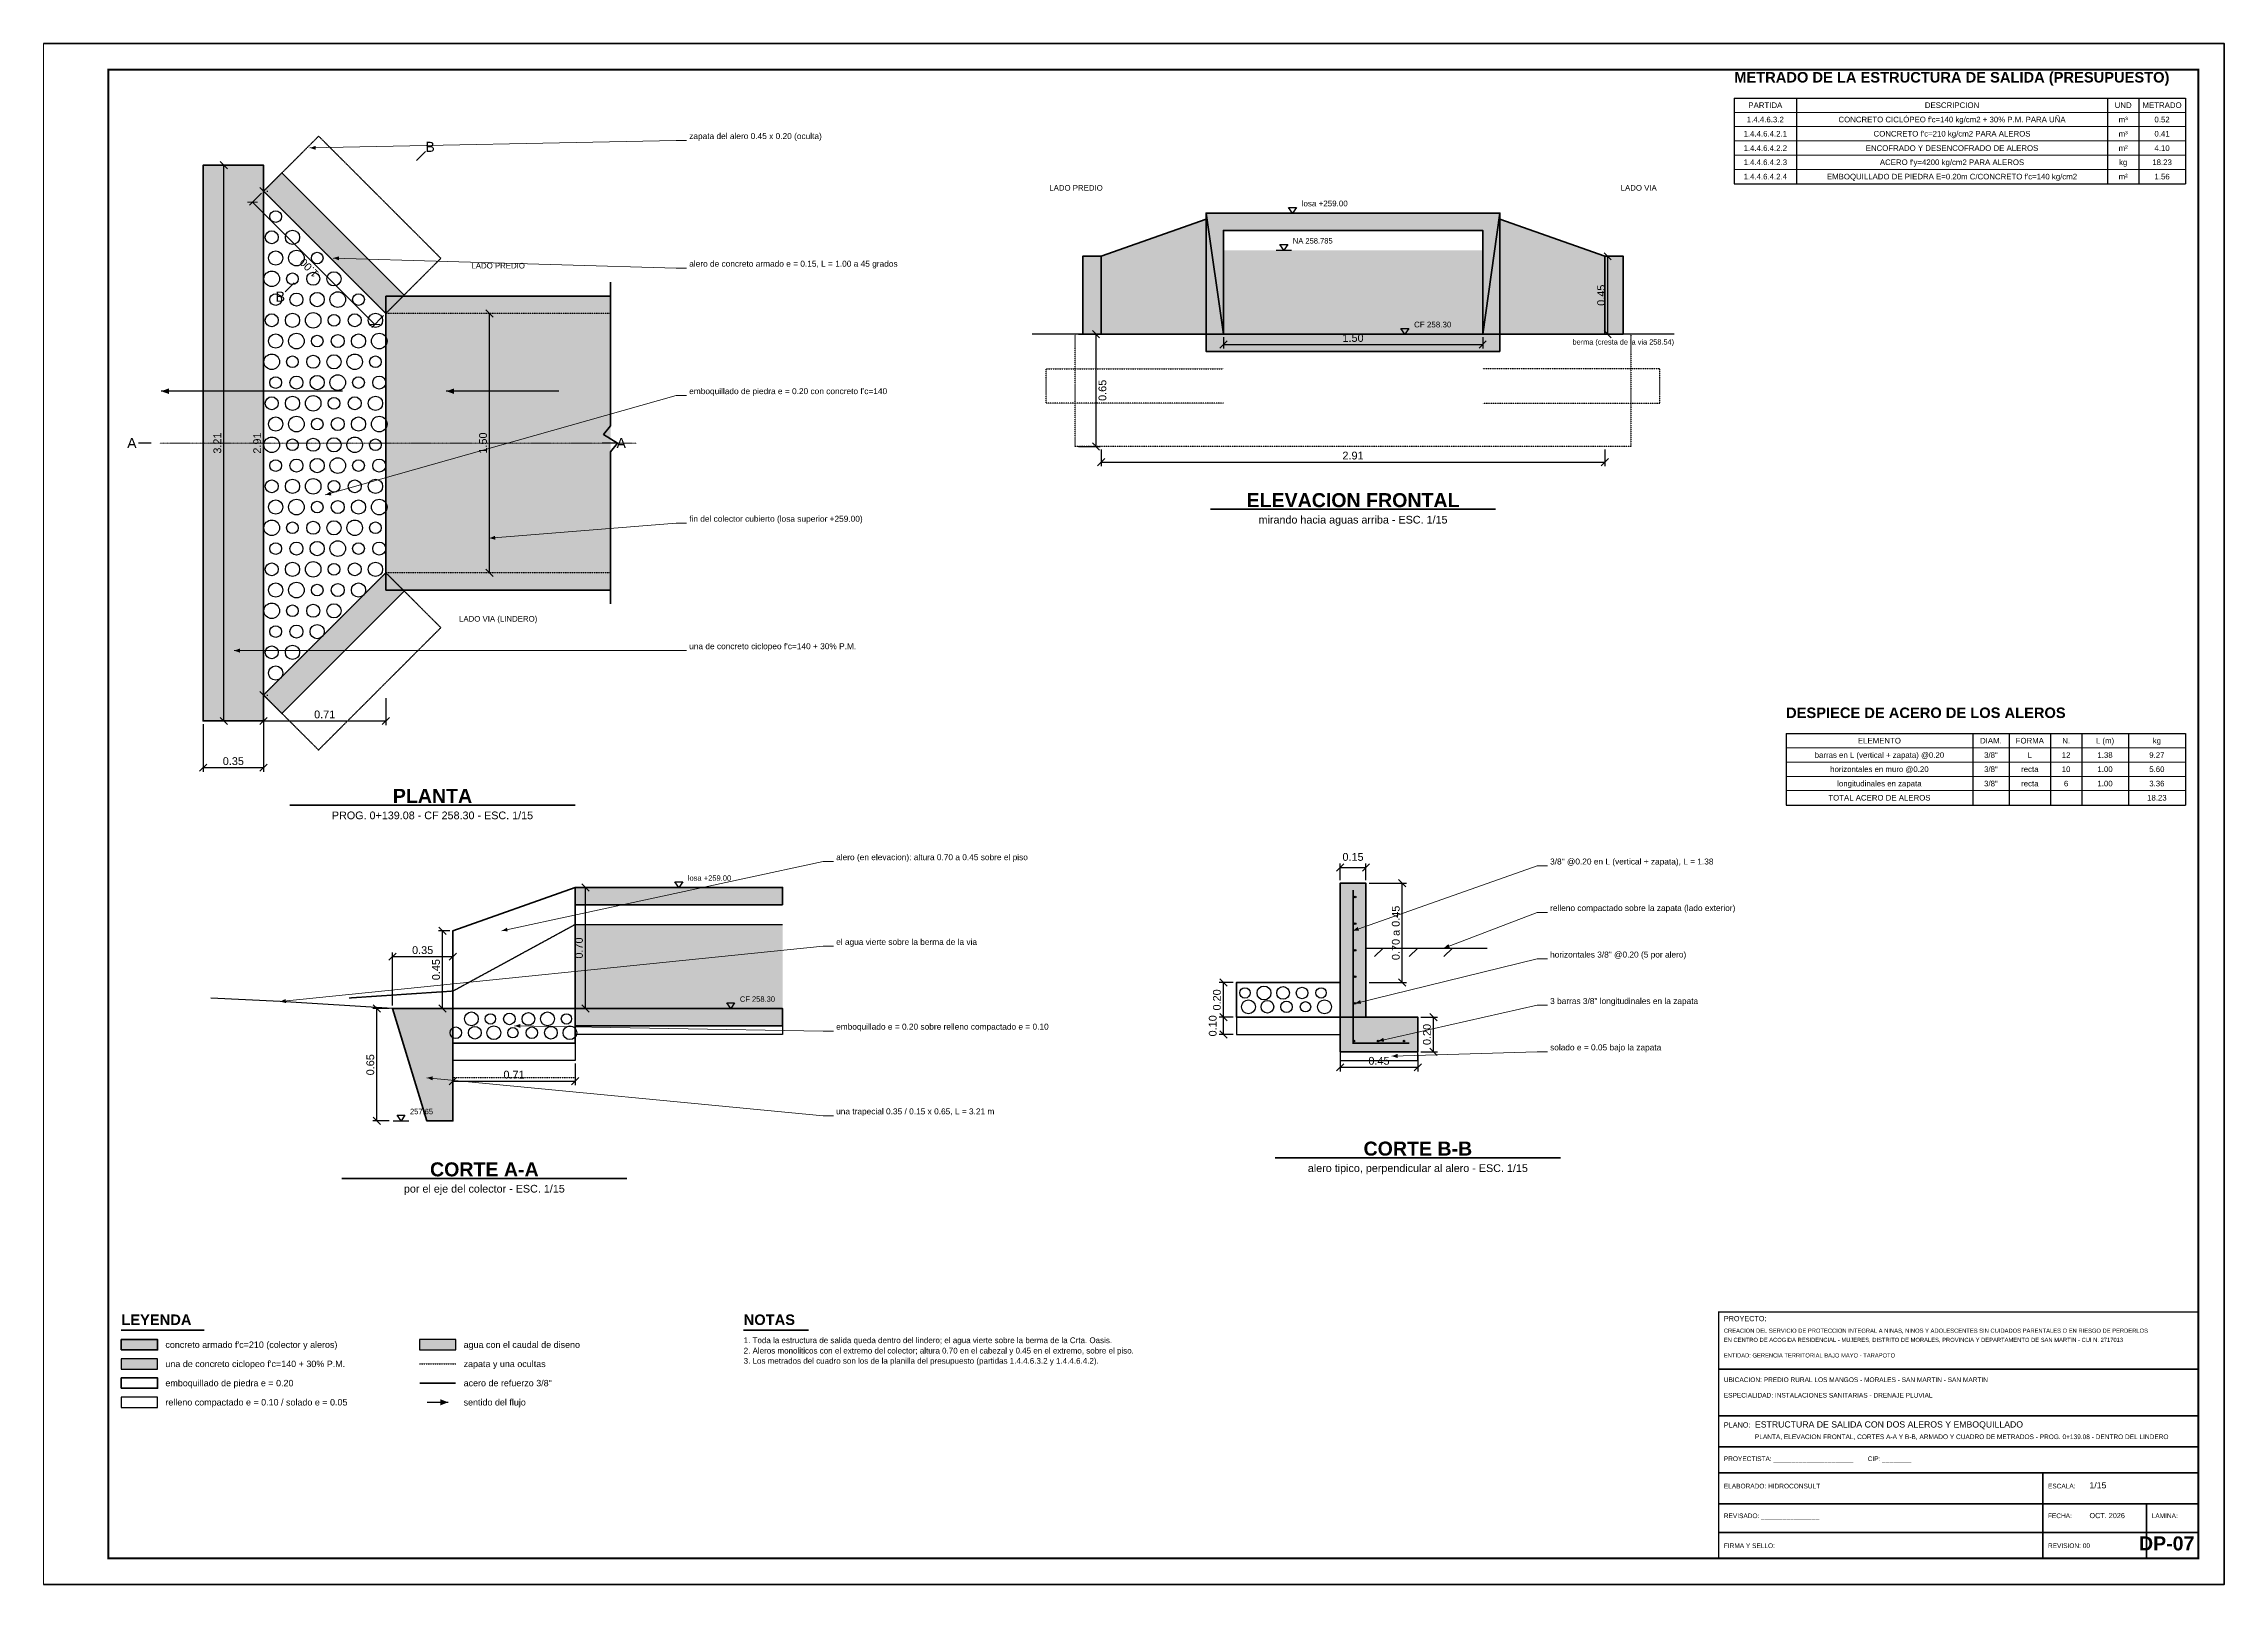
# Paper-space layout 'DP-07' of a CAD drawing. Header units: metres, sheet in millimetres. Extents: x 0 to 841, y 0 to 594.
# The model-space entities are those that its viewports show. They can reach past a viewport. Long polylines and large blocks are cut down to what shows.
import ezdxf
from ezdxf.enums import TextEntityAlignment as Align

# ---------------------------------------------------------------- set-up
doc = ezdxf.new("R2010")
doc.units = ezdxf.units.M
doc.header["$LTSCALE"] = 0.25
for name, pattern in [('CENTER', [5.08, 3.175, -0.635, 0.635, -0.635]), ('DASHED', [1.524, 1.27, -0.254]), ('HIDDEN', [0.375, 0.25, -0.125])]:
    doc.linetypes.add(name, pattern=pattern)
for name, color, linetype, lineweight in [('ACERO', 1, 'CONTINUOUS', 35), ('AGUA', 150, 'DASHED', 25), ('CONCRETO', 250, 'CONTINUOUS', 50), ('CONCRETO-OCULTO', 8, 'HIDDEN', 25), ('CORTES', 6, 'CONTINUOUS', 50), ('COTAS', 94, 'CONTINUOUS', 18), ('EJE-COLECTOR', 1, 'CENTER', 18), ('GRILLA', 9, 'CONTINUOUS', 13), ('LLAMADAS', 30, 'CONTINUOUS', 18), ('MARCO', 7, 'CONTINUOUS', 50), ('POZA', 34, 'CONTINUOUS', 35), ('ROTULO', 7, 'CONTINUOUS', 35), ('TERRENO', 7, 'CONTINUOUS', 30), ('TITULOS', 160, 'CONTINUOUS', 35)]:
    doc.layers.add(name, color=color, linetype=linetype, lineweight=lineweight)
for name, color, linetype in [('ACERO-PUNTOS', 5, 'CONTINUOUS'), ('FLUJO', 150, 'CONTINUOUS'), ('LEYENDA', 7, 'CONTINUOUS'), ('NIVELES', 7, 'CONTINUOUS'), ('ROTULO-TEXTO', 7, 'CONTINUOUS'), ('SOLADO', 8, 'CONTINUOUS'), ('TEXTOS', 7, 'CONTINUOUS'), ('TEXTOS-NOTAS', 7, 'CONTINUOUS')]:
    doc.layers.add(name, color=color, linetype=linetype)
for name, color, linetype, true_color in [('AGUA-RELLENO', 150, 'CONTINUOUS', 0xcde4f6), ('CONCRETO-ACHURADO', 8, 'CONTINUOUS', 0xe2e2e2), ('ISO-CONCRETO-LAT1', 253, 'CONTINUOUS', 0xcecece), ('ISO-PIEDRA', 34, 'CONTINUOUS', 0xc4b092)]:
    doc.layers.add(name, color=color, linetype=linetype, true_color=true_color)
doc.styles.get("Standard").update_dxf_attribs({"font": 'arial.ttf'})
doc.styles.add('TITULOS', font='arialbd.ttf')
doc.dimstyles.new('COT-15', dxfattribs={"dimscale": 0.015, "dimtxt": 3, "dimasz": 2.2, "dimexe": 1.6, "dimexo": 1.2, "dimgap": 1, "dimtad": 1, "dimzin": 0, "dimdsep": 46, "dimtxsty": 'Standard', "dimtsz": 1.4, "dimcen": 2.5, "dimclrd": 256, "dimclre": 256, "dimclrt": 7, "dimazin": 3, "dimtfac": 1, "dimtmove": 0, "dimatfit": 3})

# ---------------------------------------------------------------- blocks, each defined once
blk = doc.blocks.new('_OBLIQUE')
at = {"color": 0, "linetype": 'BYBLOCK'}
blk.add_line((-0.5, -0.5), (0.5, 0.5), dxfattribs=at)
blk = doc.blocks.new('*D140')
for p, q in [((243.893, 5.143), (243.893, 8.057)), ((243.911, 8.057), (243.917, 8.057)), ((243.911, 5.143), (243.917, 5.143))]:
    blk.add_line(p, q)
at = {"layer": 'Defpoints'}
for p in [(243.893, 8.057), (243.893, 5.143), (243.893, 5.143)]:
    blk.add_point(p, dxfattribs=at)
at = {"layer": 'COTAS', "xscale": 0.041999999999999996, "yscale": 0.041999999999999996, "rotation": 90}
for p in [(243.893, 8.057), (243.893, 5.143)]:
    blk.add_blockref('_OBLIQUE', p, dxfattribs=at)
at = {"layer": 'COTAS', "color": 7, "insert": (243.856, 6.6), "char_height": 0.045, "attachment_point": 5, "rotation": 90}
blk.add_mtext('2.91', dxfattribs=at)
blk = doc.blocks.new('SIMB-NIVEL')
at = {"layer": 'NIVELES'}
blk.add_line((-3, 0), (3, 0), dxfattribs=at)
blk.add_lwpolyline([(0, 0), (-1.5, 2.2), (1.5, 2.2)], close=True, dxfattribs=at)
blk = doc.blocks.new('ACERO-38')
at = {"layer": 'ACERO-PUNTOS'}
h = blk.add_hatch(color=5, dxfattribs=at)
h.dxf.hatch_style = 1
h.paths.add_polyline_path([(-0.00475, 0, 1), (0.00475, 0, 1)])
at = {"layer": 'ACERO-PUNTOS', "color": 5}
blk.add_circle((0, 0), 0.00475, dxfattribs=at)
blk = doc.blocks.new('SIMB-FLECHA')
at = {"layer": 'FLUJO'}
blk.add_lwpolyline([(-4, 0), (4, 0)], dxfattribs=at)
blk.add_solid([(4, 0), (1, 1.2), (1, -1.2)], dxfattribs=at)

msp = doc.modelspace()

# ---------------------------------------------------------------- hatches: boundary and pattern name
at = {"layer": 'AGUA-RELLENO', "true_color": 0xcde4f6}
h = msp.add_hatch(color=7, dxfattribs=at)
h.dxf.hatch_style = 1
h.paths.add_polyline_path([(250.945, 7.23), (249.445, 7.23), (249.445, 7.715), (250.945, 7.715)])
h = msp.add_hatch(color=7, dxfattribs=at)
h.dxf.hatch_style = 1
h.paths.add_polyline_path([(246.895, 3.33), (245.695, 3.33), (245.695, 3.815), (246.895, 3.815)])
h = msp.add_hatch(color=7, dxfattribs=at)
h.dxf.hatch_style = 1
h.paths.add_polyline_path([(244.795, 1.356), (245.005, 1.356), (245.005, 1.416), (244.795, 1.416)])
at = {"layer": 'CONCRETO-ACHURADO', "true_color": 0xe2e2e2}
h = msp.add_hatch(color=7, dxfattribs=at)
h.dxf.hatch_style = 1
h.paths.add_polyline_path([(244.6, 7.35), (243.893, 8.057), (243.999, 8.163), (244.706, 7.456)])
h = msp.add_hatch(color=7, dxfattribs=at)
h.dxf.hatch_style = 1
h.paths.add_polyline_path([(251.045, 7.13), (249.345, 7.13), (249.345, 7.93), (251.045, 7.93)])
h.paths.add_polyline_path([(250.945, 7.23), (249.445, 7.23), (249.445, 7.83), (250.945, 7.83)], flags=16)
h = msp.add_hatch(color=7, dxfattribs=at)
h.dxf.hatch_style = 1
h.paths.add_polyline_path([(245.9, 5.75), (244.6, 5.75), (244.6, 7.45), (245.9, 7.45)])
h = msp.add_hatch(color=7, dxfattribs=at)
h.dxf.hatch_style = 1
h.paths.add_polyline_path([(244.6, 5.85), (243.893, 5.143), (243.999, 5.037), (244.706, 5.744)])
h = msp.add_hatch(color=7, dxfattribs=at)
h.dxf.hatch_style = 1
h.paths.add_polyline_path([(250.12, 3.28), (250.27, 3.28), (250.27, 4.055), (250.12, 4.055)])
h = msp.add_hatch(color=7, dxfattribs=at)
h.dxf.hatch_style = 1
h.paths.add_polyline_path([(246.895, 3.93), (245.695, 3.93), (245.695, 4.03), (246.895, 4.03)])
h = msp.add_hatch(color=7, dxfattribs=at)
h.dxf.hatch_style = 1
h.paths.add_polyline_path([(246.895, 3.23), (245.695, 3.23), (245.695, 3.33), (246.895, 3.33)])
h = msp.add_hatch(color=7, dxfattribs=at)
h.dxf.hatch_style = 1
h.paths.add_polyline_path([(250.12, 3.08), (250.57, 3.08), (250.57, 3.28), (250.12, 3.28)])
h = msp.add_hatch(color=7, dxfattribs=at)
h.dxf.hatch_style = 1
h.paths.add_polyline_path([(243.07, 1.356), (243.28, 1.356), (243.28, 1.416), (243.07, 1.416)])
at = {"layer": 'ISO-CONCRETO-LAT1', "true_color": 0xcecece}
h = msp.add_hatch(color=7, dxfattribs=at)
h.dxf.hatch_style = 1
h.paths.add_polyline_path([(249.445, 7.23), (248.738, 7.23), (248.632, 7.23), (248.632, 7.68), (248.738, 7.68), (249.345, 7.895), (249.345, 7.93)])
h = msp.add_hatch(color=7, dxfattribs=at)
h.dxf.hatch_style = 1
h.paths.add_polyline_path([(250.945, 7.23), (251.652, 7.23), (251.758, 7.23), (251.758, 7.68), (251.652, 7.68), (251.045, 7.895), (251.045, 7.93)])
at = {"layer": 'ISO-PIEDRA', "true_color": 0xc4b092}
h = msp.add_hatch(color=7, dxfattribs=at)
h.dxf.hatch_style = 1
h.paths.add_polyline_path([(243.893, 4.993), (243.543, 4.993), (243.543, 8.207), (243.893, 8.207)])
h = msp.add_hatch(color=7, dxfattribs=at)
h.dxf.hatch_style = 1
h.paths.add_polyline_path([(244.988, 3.33), (244.638, 3.33), (244.838, 2.68), (244.988, 2.68)])
h = msp.add_hatch(color=7, dxfattribs=at)
h.dxf.hatch_style = 1
h.paths.add_polyline_path([(243.07, 1.245), (243.28, 1.245), (243.28, 1.305), (243.07, 1.305)])

# ---------------------------------------------------------------- linework, layer by layer
at = {"layer": 'ACERO'}
for points, const_width in [([(250.195, 4.015), (250.195, 3.13), (250.52, 3.13)], 0.0095), ([(244.795, 1.164), (245.005, 1.164)], 0.0105)]:
    msp.add_lwpolyline(points, dxfattribs=dict(at, const_width=const_width))
at = {"layer": 'AGUA'}
msp.add_lwpolyline([(246.895, 3.815), (245.695, 3.815), (244.988, 3.43), (244.388, 3.39)], dxfattribs=at)
at = {"layer": 'AGUA-RELLENO'}
msp.add_lwpolyline([(244.795, 1.356), (245.005, 1.356), (245.005, 1.416), (244.795, 1.416)], close=True, dxfattribs=at)
at = {"layer": 'CONCRETO'}
for points in [[(244.6, 7.35), (243.893, 8.057), (243.999, 8.163), (244.706, 7.456)], [(249.445, 7.23), (248.738, 7.23), (248.632, 7.23), (248.632, 7.68), (248.738, 7.68), (249.345, 7.895), (249.345, 7.93)], [(251.045, 7.13), (249.345, 7.13), (249.345, 7.93), (251.045, 7.93)], [(250.945, 7.23), (249.445, 7.23), (249.445, 7.83), (250.945, 7.83)], [(250.945, 7.23), (251.652, 7.23), (251.758, 7.23), (251.758, 7.68), (251.652, 7.68), (251.045, 7.895), (251.045, 7.93)], [(244.6, 5.85), (243.893, 5.143), (243.999, 5.037), (244.706, 5.744)], [(250.12, 3.28), (250.27, 3.28), (250.27, 4.055), (250.12, 4.055)], [(246.895, 3.93), (245.695, 3.93), (245.695, 4.03), (246.895, 4.03)], [(246.895, 3.23), (245.695, 3.23), (245.695, 3.33), (246.895, 3.33)], [(250.12, 3.08), (250.57, 3.08), (250.57, 3.28), (250.12, 3.28)], [(243.07, 1.356), (243.28, 1.356), (243.28, 1.416), (243.07, 1.416)]]:
    msp.add_lwpolyline(points, close=True, dxfattribs=at)
for points in [[(248.738, 7.23), (248.738, 7.68)], [(251.652, 7.23), (251.652, 7.68)], [(245.9, 7.45), (244.6, 7.45)], [(244.6, 5.75), (244.6, 7.45)], [(245.9, 5.67), (245.9, 6.55), (245.94, 6.6), (245.86, 6.65), (245.9, 6.7), (245.9, 7.53)], [(245.9, 5.75), (244.6, 5.75)], [(245.695, 3.33), (245.695, 4.03), (244.988, 3.78), (244.988, 3.33)]]:
    msp.add_lwpolyline(points, dxfattribs=at)
at = {"layer": 'CONCRETO-OCULTO'}
msp.add_line((244.795, 1.275), (245.005, 1.275), dxfattribs=at)
for points in [[(244.6, 7.35), (243.893, 8.057), (244.211, 8.375), (244.918, 7.668), (244.6, 7.35)], [(245.9, 7.35), (244.6, 7.35)], [(251.802, 7.23), (251.802, 6.58), (248.588, 6.58), (248.588, 7.23)], [(249.445, 6.83), (248.42, 6.83), (248.42, 7.03), (249.445, 7.03)], [(250.945, 6.83), (251.97, 6.83), (251.97, 7.03), (250.945, 7.03)], [(244.6, 5.85), (243.893, 5.143), (244.211, 4.825), (244.918, 5.532), (244.6, 5.85)], [(245.9, 5.85), (244.6, 5.85)], [(245.695, 2.93), (244.988, 2.93), (244.988, 3.03)]]:
    msp.add_lwpolyline(points, dxfattribs=at)
at = {"layer": 'CORTES', "const_width": 0.0075}
for points in [[(244.777, 8.234), (244.83, 8.287)], [(244.07, 7.527), (244.017, 7.474)], [(243.243, 6.6), (243.168, 6.6)], [(245.85, 6.6), (245.925, 6.6)]]:
    msp.add_lwpolyline(points, dxfattribs=at)
at = {"layer": 'EJE-COLECTOR'}
msp.add_lwpolyline([(246.05, 6.6), (243.293, 6.6)], dxfattribs=at)
at = {"layer": 'FLUJO'}
for p, q in [((244.35, 6.9), (243.3, 6.9)), ((245.6, 6.9), (244.95, 6.9))]:
    msp.add_line(p, q, dxfattribs=at)
for points in [[(243.3, 6.9), (243.345, 6.884), (243.345, 6.916)], [(244.95, 6.9), (244.995, 6.884), (244.995, 6.916)]]:
    msp.add_solid(points, dxfattribs=at)
at = {"layer": 'GRILLA'}
for p, q in [((252.4, 8.512), (255.01, 8.512)), ((252.4, 8.43), (255.01, 8.43)), ((252.4, 8.348), (255.01, 8.348)), ((252.4, 8.265), (255.01, 8.265)), ((252.4, 8.182), (255.01, 8.182)), ((252.7, 4.837), (255.01, 4.837)), ((252.7, 4.755), (255.01, 4.755)), ((252.7, 4.672), (255.01, 4.672)), ((252.7, 4.59), (255.01, 4.59))]:
    msp.add_line(p, q, dxfattribs=at)
at = {"layer": 'ISO-PIEDRA'}
msp.add_lwpolyline([(243.07, 1.245), (243.28, 1.245), (243.28, 1.305), (243.07, 1.305)], close=True, dxfattribs=at)
for centre, radius in [((243.94, 7.79), 0.0375), ((243.963, 7.91), 0.0338), ((244.06, 7.79), 0.0412), ((243.963, 7.67), 0.0412), ((244.083, 7.67), 0.045), ((244.203, 7.67), 0.0338), ((243.94, 7.55), 0.045), ((244.06, 7.55), 0.0338), ((244.18, 7.55), 0.0375), ((244.3, 7.55), 0.0412), ((243.963, 7.43), 0.0338), ((244.083, 7.43), 0.0375), ((244.203, 7.43), 0.0412), ((244.322, 7.43), 0.045), ((244.442, 7.43), 0.0338), ((243.94, 7.31), 0.0375), ((244.06, 7.31), 0.0412), ((244.18, 7.31), 0.045), ((244.3, 7.31), 0.0338), ((244.42, 7.31), 0.0375), ((244.54, 7.31), 0.0412), ((243.963, 7.19), 0.0412), ((244.083, 7.19), 0.045), ((244.203, 7.19), 0.0338), ((244.322, 7.19), 0.0375), ((244.442, 7.19), 0.0412), ((244.562, 7.19), 0.045), ((243.94, 7.07), 0.045), ((244.06, 7.07), 0.0338), ((244.18, 7.07), 0.0375), ((244.3, 7.07), 0.0412), ((244.42, 7.07), 0.045), ((244.54, 7.07), 0.0338), ((243.963, 6.95), 0.0338), ((244.083, 6.95), 0.0375), ((244.203, 6.95), 0.0412), ((244.322, 6.95), 0.045), ((244.442, 6.95), 0.0338), ((244.562, 6.95), 0.0375), ((243.94, 6.83), 0.0375), ((244.06, 6.83), 0.0412), ((244.18, 6.83), 0.045), ((244.3, 6.83), 0.0338), ((244.42, 6.83), 0.0375), ((244.54, 6.83), 0.0412), ((243.963, 6.71), 0.0412), ((244.083, 6.71), 0.045), ((244.203, 6.71), 0.0338), ((244.322, 6.71), 0.0375), ((244.442, 6.71), 0.0412), ((244.562, 6.71), 0.045), ((243.94, 6.59), 0.045), ((244.06, 6.59), 0.0338), ((244.18, 6.59), 0.0375), ((244.3, 6.59), 0.0412), ((244.42, 6.59), 0.045), ((244.54, 6.59), 0.0338), ((243.963, 6.47), 0.0338), ((244.083, 6.47), 0.0375), ((244.203, 6.47), 0.0412), ((244.322, 6.47), 0.045), ((244.442, 6.47), 0.0338), ((244.562, 6.47), 0.0375), ((243.94, 6.35), 0.0375), ((244.06, 6.35), 0.0412), ((244.18, 6.35), 0.045), ((244.3, 6.35), 0.0338), ((244.42, 6.35), 0.0375), ((244.54, 6.35), 0.0412), ((243.963, 6.23), 0.0412), ((244.083, 6.23), 0.045), ((244.203, 6.23), 0.0338), ((244.322, 6.23), 0.0375), ((244.442, 6.23), 0.0412), ((244.562, 6.23), 0.045), ((243.94, 6.11), 0.045), ((244.06, 6.11), 0.0338), ((244.18, 6.11), 0.0375), ((244.3, 6.11), 0.0412), ((244.42, 6.11), 0.045), ((244.54, 6.11), 0.0338), ((243.963, 5.99), 0.0338), ((244.083, 5.99), 0.0375), ((244.203, 5.99), 0.0412), ((244.322, 5.99), 0.045), ((244.442, 5.99), 0.0338), ((244.562, 5.99), 0.0375), ((243.94, 5.87), 0.0375), ((244.06, 5.87), 0.0412), ((244.18, 5.87), 0.045), ((244.3, 5.87), 0.0338), ((244.42, 5.87), 0.0375), ((244.54, 5.87), 0.0412), ((243.963, 5.75), 0.0412), ((244.083, 5.75), 0.045), ((244.203, 5.75), 0.0338), ((244.322, 5.75), 0.0375), ((244.442, 5.75), 0.0412), ((243.94, 5.63), 0.045), ((244.06, 5.63), 0.0338), ((244.18, 5.63), 0.0375), ((244.203, 5.51), 0.0412), ((244.3, 5.63), 0.0412), ((243.94, 5.39), 0.0375), ((243.963, 5.51), 0.0338), ((244.06, 5.39), 0.0412), ((244.083, 5.51), 0.0375), ((243.963, 5.27), 0.0412), ((249.57, 3.42), 0.03), ((249.68, 3.42), 0.04), ((249.79, 3.42), 0.0367), ((249.9, 3.42), 0.0333), ((250.01, 3.42), 0.03), ((245.095, 3.27), 0.04), ((245.205, 3.27), 0.03), ((245.315, 3.27), 0.0333), ((245.425, 3.27), 0.0367), ((245.535, 3.27), 0.04), ((245.645, 3.27), 0.03), ((249.59, 3.34), 0.04), ((249.7, 3.34), 0.0367), ((249.81, 3.34), 0.0333), ((249.92, 3.34), 0.03), ((250.03, 3.34), 0.04), ((245.005, 3.19), 0.0333), ((245.115, 3.19), 0.0367), ((245.225, 3.19), 0.04), ((245.335, 3.19), 0.03), ((245.445, 3.19), 0.0333), ((245.555, 3.19), 0.0367), ((245.665, 3.19), 0.04)]:
    msp.add_circle(centre, radius, dxfattribs=at)
at = {"layer": 'LLAMADAS'}
for p, q in [((246.28, 8.35), (244.161, 8.307)), ((246.34, 8.35), (246.28, 8.35)), ((246.28, 7.612), (244.296, 7.67)), ((246.34, 7.612), (246.28, 7.612)), ((246.28, 6.875), (244.25, 6.3)), ((246.34, 6.875), (246.28, 6.875)), ((246.28, 6.137), (245.2, 6.05)), ((246.34, 6.137), (246.28, 6.137)), ((246.28, 5.4), (243.723, 5.4)), ((246.34, 5.4), (246.28, 5.4)), ((247.13, 4.18), (245.271, 3.78)), ((247.19, 4.18), (247.13, 4.18)), ((251.26, 4.155), (250.195, 3.78)), ((251.32, 4.155), (251.26, 4.155)), ((251.26, 3.886), (250.72, 3.68)), ((251.32, 3.886), (251.26, 3.886)), ((247.13, 3.69), (243.988, 3.37)), ((247.19, 3.69), (247.13, 3.69)), ((251.26, 3.618), (250.207, 3.36)), ((251.32, 3.618), (251.26, 3.618)), ((251.26, 3.349), (250.34, 3.142)), ((251.32, 3.349), (251.26, 3.349)), ((247.13, 3.2), (245.345, 3.23)), ((247.19, 3.2), (247.13, 3.2)), ((251.26, 3.08), (250.42, 3.055)), ((251.32, 3.08), (251.26, 3.08)), ((247.13, 2.71), (244.838, 2.93)), ((247.19, 2.71), (247.13, 2.71))]:
    msp.add_line(p, q, dxfattribs=at)
for points in [[(244.161, 8.307), (244.194, 8.296), (244.194, 8.319)], [(244.296, 7.67), (244.329, 7.657), (244.33, 7.68)], [(244.25, 6.3), (244.285, 6.298), (244.279, 6.32)], [(245.2, 6.05), (245.234, 6.041), (245.232, 6.064)], [(243.723, 5.4), (243.756, 5.388), (243.756, 5.412)], [(245.271, 3.78), (245.305, 3.776), (245.301, 3.798)], [(250.195, 3.78), (250.23, 3.78), (250.222, 3.802)], [(250.72, 3.68), (250.755, 3.681), (250.747, 3.703)], [(243.988, 3.37), (244.022, 3.362), (244.02, 3.385)], [(250.207, 3.36), (250.242, 3.357), (250.236, 3.379)], [(245.345, 3.23), (245.378, 3.218), (245.378, 3.241)], [(250.34, 3.142), (250.375, 3.138), (250.37, 3.161)], [(250.42, 3.055), (250.453, 3.044), (250.453, 3.068)], [(244.838, 2.93), (244.87, 2.915), (244.872, 2.938)]]:
    msp.add_solid(points, dxfattribs=at)
at = {"layer": 'MARCO'}
msp.add_lwpolyline([(242.62, 0), (255.235, 0), (255.235, 8.91), (242.62, 8.91)], close=True, dxfattribs=at)
at = {"layer": 'MARCO', "const_width": 0.012}
msp.add_lwpolyline([(242.995, 0.15), (255.085, 0.15), (255.085, 8.76), (242.995, 8.76)], close=True, dxfattribs=at)
at = {"layer": 'POZA'}
for points in [[(243.893, 4.993), (243.543, 4.993), (243.543, 8.207), (243.893, 8.207)], [(244.6, 5.85), (243.893, 5.143), (243.893, 8.057), (244.6, 7.35)], [(249.52, 3.28), (250.12, 3.28), (250.12, 3.48), (249.52, 3.48)], [(244.988, 3.33), (244.638, 3.33), (244.838, 2.68), (244.988, 2.68)], [(245.695, 3.13), (244.988, 3.13), (244.988, 3.33), (245.695, 3.33)], [(243.07, 1.134), (243.28, 1.134), (243.28, 1.194), (243.07, 1.194)]]:
    msp.add_lwpolyline(points, close=True, dxfattribs=at)
at = {"layer": 'ROTULO'}
for p, q in [((252.31, 1.245), (255.085, 1.245)), ((252.31, 0.975), (255.085, 0.975)), ((252.31, 0.795), (255.085, 0.795)), ((252.31, 0.645), (255.085, 0.645)), ((254.185, 0.645), (254.185, 0.15)), ((252.31, 0.465), (255.085, 0.465)), ((254.785, 0.465), (254.785, 0.15)), ((252.31, 0.3), (255.085, 0.3))]:
    msp.add_line(p, q, dxfattribs=at)
at = {"layer": 'ROTULO', "const_width": 0.0075}
msp.add_lwpolyline([(252.31, 0.15), (255.085, 0.15), (255.085, 1.575), (252.31, 1.575)], close=True, dxfattribs=at)
at = {"layer": 'SOLADO'}
for points in [[(249.52, 3.18), (250.12, 3.18), (250.12, 3.28), (249.52, 3.28)], [(246.895, 3.18), (245.695, 3.18), (245.695, 3.23), (246.895, 3.23)], [(245.695, 3.03), (244.988, 3.03), (244.988, 3.13), (245.695, 3.13)], [(250.12, 3.03), (250.57, 3.03), (250.57, 3.08), (250.12, 3.08)], [(243.07, 1.023), (243.28, 1.023), (243.28, 1.083), (243.07, 1.083)]]:
    msp.add_lwpolyline(points, close=True, dxfattribs=at)
at = {"layer": 'TERRENO'}
for p, q in [((250.37, 3.68), (250.32, 3.63)), ((250.57, 3.68), (250.52, 3.63)), ((250.77, 3.68), (250.72, 3.63))]:
    msp.add_line(p, q, dxfattribs=at)
for points in [[(252.052, 7.23), (248.338, 7.23)], [(250.27, 3.68), (250.97, 3.68)], [(244.638, 3.33), (243.988, 3.37), (243.588, 3.39)]]:
    msp.add_lwpolyline(points, dxfattribs=at)
at = {"layer": 'TEXTOS'}
for p, q in [((252.4, 8.595), (255.01, 8.595)), ((252.4, 8.595), (252.4, 8.1)), ((252.76, 8.595), (252.76, 8.1)), ((254.56, 8.595), (254.56, 8.1)), ((254.74, 8.595), (254.74, 8.1)), ((255.01, 8.595), (255.01, 8.1)), ((252.4, 8.1), (255.01, 8.1)), ((252.7, 4.92), (255.01, 4.92)), ((252.7, 4.92), (252.7, 4.507)), ((253.78, 4.92), (253.78, 4.507)), ((253.99, 4.92), (253.99, 4.507)), ((254.23, 4.92), (254.23, 4.507)), ((254.41, 4.92), (254.41, 4.507)), ((254.68, 4.92), (254.68, 4.507)), ((255.01, 4.92), (255.01, 4.507)), ((252.7, 4.507), (255.01, 4.507))]:
    msp.add_line(p, q, dxfattribs=at)
at = {"layer": 'TITULOS'}
for p, q in [((249.37, 6.217), (251.02, 6.217)), ((244.045, 4.507), (245.695, 4.507)), ((249.745, 2.467), (251.395, 2.467)), ((244.345, 2.347), (245.995, 2.347)), ((243.07, 1.47), (243.55, 1.47)), ((246.67, 1.47), (247.045, 1.47))]:
    msp.add_line(p, q, dxfattribs=at)

# ---------------------------------------------------------------- block references
for p in [(250.207, 3.975), (250.207, 3.821), (250.207, 3.667), (250.207, 3.514), (250.207, 3.36), (250.2, 3.142), (250.34, 3.142), (250.49, 3.142)]:
    msp.add_blockref('ACERO-38', p)
at = {"xscale": 0.015, "yscale": 0.015}
msp.add_blockref('SIMB-FLECHA', (244.9, 1.053), dxfattribs=at)
at = {"layer": 'NIVELES', "xscale": 0.015, "yscale": 0.015}
for p in [(249.845, 7.93), (249.795, 7.715), (250.495, 7.23), (246.295, 4.03), (246.595, 3.33), (244.688, 2.68)]:
    msp.add_blockref('SIMB-NIVEL', p, dxfattribs=at)

# ---------------------------------------------------------------- texts
at = {"layer": 'CORTES'}
for s, p in [('B', (244.856, 8.313)), ('B', (243.99, 7.447)), ('A', (243.131, 6.6)), ('A', (245.962, 6.6))]:
    msp.add_text(s, height=0.0585, dxfattribs=at).set_placement(p, align=Align.MIDDLE_CENTER)
at = {"layer": 'LEYENDA'}
for s, p in [("concreto armado f'c=210 (colector y aleros)", (243.325, 1.386)), ('agua con el caudal de diseno', (245.05, 1.386)), ("una de concreto ciclopeo f'c=140 + 30% P.M.", (243.325, 1.275)), ('zapata y una ocultas', (245.05, 1.275)), ('emboquillado de piedra e = 0.20', (243.325, 1.164)), ('acero de refuerzo 3/8"', (245.05, 1.164)), ('relleno compactado e = 0.10 / solado e = 0.05', (243.325, 1.053)), ('sentido del flujo', (245.05, 1.053))]:
    msp.add_text(s, height=0.03705, dxfattribs=at).set_placement(p, align=Align.MIDDLE_LEFT)
at = {"layer": 'NIVELES'}
for s, height, p in [('losa +259.00', 0.03315, (249.898, 7.969)), ('NA 258.785', 0.0312, (249.847, 7.754)), ('CF 258.30', 0.0331, (250.548, 7.269)), ('losa +259.00', 0.0312, (246.347, 4.069)), ('CF 258.30', 0.0312, (246.648, 3.369)), ('257.65', 0.0312, (244.74, 2.719))]:
    msp.add_text(s, height=height, dxfattribs=at).set_placement(p)
at = {"layer": 'ROTULO-TEXTO'}
for s, height, p in [('PROYECTO:', 0.03, (252.34, 1.522)), ('CREACION DEL SERVICIO DE PROTECCION INTEGRAL A NINAS, NINOS Y ADOLESCENTES SIN CUIDADOS PARENTALES O EN RIESGO DE PERDERLOS', 0.024, (252.34, 1.455)), ('EN CENTRO DE ACOGIDA RESIDENCIAL - MUJERES, DISTRITO DE MORALES, PROVINCIA Y DEPARTAMENTO DE SAN MARTIN - CUI N. 2717013', 0.024, (252.34, 1.402)), ('ENTIDAD: GERENCIA TERRITORIAL BAJO MAYO - TARAPOTO', 0.024, (252.34, 1.312)), ('UBICACION: PREDIO RURAL LOS MANGOS - MORALES - SAN MARTIN - SAN MARTIN', 0.027, (252.34, 1.17)), ('ESPECIALIDAD: INSTALACIONES SANITARIAS - DRENAJE PLUVIAL', 0.027, (252.34, 1.08)), ('PLANO:', 0.03, (252.34, 0.907)), ('ESTRUCTURA DE SALIDA CON DOS ALEROS Y EMBOQUILLADO', 0.036, (252.52, 0.907)), ('PLANTA, ELEVACION FRONTAL, CORTES A-A Y B-B, ARMADO Y CUADRO DE METRADOS - PROG. 0+139.08 - DENTRO DEL LINDERO', 0.027, (252.52, 0.84)), ('PROYECTISTA: ______________________        CIP: ________', 0.027, (252.34, 0.713)), ('ELABORADO: HIDROCONSULT', 0.027, (252.34, 0.555)), ('ESCALA:', 0.027, (254.215, 0.555)), ('1/15', 0.036, (254.455, 0.555)), ('REVISADO: ________________', 0.027, (252.34, 0.383)), ('FECHA:', 0.027, (254.215, 0.383)), ('OCT. 2026', 0.03, (254.455, 0.383)), ('LAMINA:', 0.027, (254.815, 0.383)), ('FIRMA Y SELLO:', 0.027, (252.34, 0.21)), ('REVISION: 00', 0.027, (254.215, 0.21))]:
    msp.add_text(s, height=height, dxfattribs=at).set_placement(p)
at = {"layer": 'TEXTOS'}
for s, height, p in [('1.4.4.6.3.2', 0.0324, (252.58, 8.471)), ('PARTIDA', 0.0324, (252.58, 8.554)), ("CONCRETO CICLÓPEO f'c=140 kg/cm2 + 30% P.M. PARA UÑA", 0.0324, (253.66, 8.471)), ('DESCRIPCION', 0.0324, (253.66, 8.554)), ('UND', 0.0324, (254.65, 8.554)), ('m³', 0.0324, (254.65, 8.471)), ('METRADO', 0.0324, (254.875, 8.554)), ('0.52', 0.0324, (254.875, 8.471)), ('1.4.4.6.4.2.1', 0.0324, (252.58, 8.389)), ("CONCRETO f'c=210 kg/cm2 PARA ALEROS", 0.0324, (253.66, 8.389)), ('m³', 0.0324, (254.65, 8.389)), ('0.41', 0.0324, (254.875, 8.389)), ('1.4.4.6.4.2.2', 0.0324, (252.58, 8.306)), ('1.4.4.6.4.2.3', 0.0324, (252.58, 8.224)), ('ENCOFRADO Y DESENCOFRADO DE ALEROS', 0.0324, (253.66, 8.306)), ("ACERO f'y=4200 kg/cm2 PARA ALEROS", 0.0324, (253.66, 8.224)), ('m²', 0.0324, (254.65, 8.306)), ('kg', 0.0324, (254.65, 8.224)), ('18.23', 0.0324, (254.875, 8.224)), ('4.10', 0.0324, (254.875, 8.306)), ('1.4.4.6.4.2.4', 0.0324, (252.58, 8.141)), ("EMBOQUILLADO DE PIEDRA E=0.20m C/CONCRETO f'c=140 kg/cm2", 0.0324, (253.66, 8.141)), ('m²', 0.0324, (254.65, 8.141)), ('1.56', 0.0324, (254.875, 8.141)), ('mirando hacia aguas arriba - ESC. 1/15', 0.04455, (250.195, 6.157)), ('barras en L (vertical + zapata) @0.20', 0.0324, (253.24, 4.796)), ('ELEMENTO', 0.0324, (253.24, 4.879)), ('DIAM.', 0.0324, (253.885, 4.879)), ('3/8"', 0.0324, (253.885, 4.796)), ('FORMA', 0.0324, (254.11, 4.879)), ('L', 0.0324, (254.11, 4.796)), ('12', 0.0324, (254.32, 4.796)), ('N.', 0.0324, (254.32, 4.879)), ('L (m)', 0.0324, (254.545, 4.879)), ('1.38', 0.0324, (254.545, 4.796)), ('9.27', 0.0324, (254.845, 4.796)), ('kg', 0.0324, (254.845, 4.879)), ('horizontales en muro @0.20', 0.0324, (253.24, 4.714)), ('3/8"', 0.0324, (253.885, 4.714)), ('recta', 0.0324, (254.11, 4.714)), ('10', 0.0324, (254.32, 4.714)), ('1.00', 0.0324, (254.545, 4.714)), ('5.60', 0.0324, (254.845, 4.714)), ('TOTAL ACERO DE ALEROS', 0.0324, (253.24, 4.549)), ('longitudinales en zapata', 0.0324, (253.24, 4.631)), ('3/8"', 0.0324, (253.885, 4.631)), ('recta', 0.0324, (254.11, 4.631)), ('6', 0.0324, (254.32, 4.631)), ('1.00', 0.0324, (254.545, 4.631)), ('18.23', 0.0324, (254.845, 4.549)), ('3.36', 0.0324, (254.845, 4.631)), ('PROG. 0+139.08 - CF 258.30 - ESC. 1/15', 0.04455, (244.87, 4.447)), ('alero tipico, perpendicular al alero - ESC. 1/15', 0.04455, (250.57, 2.407)), ('por el eje del colector - ESC. 1/15', 0.04455, (245.17, 2.288))]:
    msp.add_text(s, height=height, dxfattribs=at).set_placement(p, align=Align.MIDDLE_CENTER)
for s, p in [('zapata del alero 0.45 x 0.20 (oculta)', (246.355, 8.358)), ('alero de concreto armado e = 0.15, L = 1.00 a 45 grados', (246.355, 7.62)), ("emboquillado de piedra e = 0.20 con concreto f'c=140", (246.355, 6.883)), ('fin del colector cubierto (losa superior +259.00)', (246.355, 6.145)), ("una de concreto ciclopeo f'c=140 + 30% P.M.", (246.355, 5.408)), ('alero (en elevacion): altura 0.70 a 0.45 sobre el piso', (247.205, 4.188)), ('3/8" @0.20 en L (vertical + zapata), L = 1.38', (251.335, 4.163)), ('relleno compactado sobre la zapata (lado exterior)', (251.335, 3.894)), ('el agua vierte sobre la berma de la via', (247.205, 3.698)), ('horizontales 3/8" @0.20 (5 por alero)', (251.335, 3.625)), ('3 barras 3/8" longitudinales en la zapata', (251.335, 3.356)), ('emboquillado e = 0.20 sobre relleno compactado e = 0.10', (247.205, 3.208)), ('solado e = 0.05 bajo la zapata', (251.335, 3.088)), ('una trapecial 0.35 / 0.15 x 0.65, L = 3.21 m', (247.205, 2.718))]:
    msp.add_text(s, height=0.03442, dxfattribs=at).set_placement(p)
msp.add_text('LADO PREDIO', height=0.0324, dxfattribs=at).set_placement((248.438, 8.05), align=Align.BOTTOM_LEFT)
msp.add_text('LADO VIA', height=0.0324, dxfattribs=at).set_placement((251.952, 8.05), align=Align.BOTTOM_RIGHT)
msp.add_text('LADO PREDIO', height=0.0324, dxfattribs=at).set_placement((245.25, 7.6), align=Align.BOTTOM_CENTER)
msp.add_text('berma (cresta de la via 258.54)', height=0.03038, dxfattribs=at).set_placement((252.052, 7.2), align=Align.TOP_RIGHT)
msp.add_text('LADO VIA (LINDERO)', height=0.0324, dxfattribs=at).set_placement((245.25, 5.6), align=Align.TOP_CENTER)
at = {"layer": 'TEXTOS-NOTAS'}
for s, p in [('1. Toda la estructura de salida queda dentro del lindero; el agua vierte sobre la berma de la Crta. Oasis.', (246.67, 1.395)), ('2. Aleros monoliticos con el extremo del colector; altura 0.70 en el cabezal y 0.45 en el extremo, sobre el piso.', (246.67, 1.335)), ('3. Los metrados del cuadro son los de la planilla del presupuesto (partidas 1.4.4.6.3.2 y 1.4.4.6.4.2).', (246.67, 1.276))]:
    msp.add_text(s, height=0.03315, dxfattribs=at).set_placement(p)
at = {"layer": 'TITULOS', "style": 'TITULOS'}
for s, height, p in [('METRADO DE LA ESTRUCTURA DE SALIDA (PRESUPUESTO)', 0.06075, (252.4, 8.685)), ('DESPIECE DE ACERO DE LOS ALEROS', 0.06075, (252.7, 5.01)), ('LEYENDA', 0.0608, (243.07, 1.5)), ('NOTAS', 0.0608, (246.67, 1.5))]:
    msp.add_text(s, height=height, dxfattribs=at).set_placement(p)
for s, p in [('ELEVACION FRONTAL', (250.195, 6.27)), ('PLANTA', (244.87, 4.56)), ('CORTE B-B', (250.57, 2.52)), ('CORTE A-A', (245.17, 2.4))]:
    msp.add_text(s, height=0.081, dxfattribs=at).set_placement(p, align=Align.MIDDLE_CENTER)
msp.add_text('DP-07', height=0.081, dxfattribs=at).set_placement((255.062, 0.172), align=Align.BOTTOM_RIGHT)

# ---------------------------------------------------------------- dimensions: what is measured, and where the dimension line sits
at = {"layer": 'COTAS'}
for base, p1, p2, angle in [((243.663, 4.993), (243.543, 4.993), (243.543, 8.207), 90), ((244.536, 7.286), (244.6, 7.35), (243.893, 8.057), 135), ((251.668, 7.23), (251.758, 7.23), (251.758, 7.68), 90), ((245.2, 5.85), (245.2, 5.85), (245.2, 7.35), 90), ((248.708, 7.23), (248.588, 7.23), (248.588, 6.58), 90), ((245.755, 3.33), (245.695, 3.33), (245.695, 4.03), 90), ((244.928, 3.33), (244.988, 3.33), (244.988, 3.78), 90), ((249.445, 3.28), (249.52, 3.28), (249.52, 3.48), 90), ((244.548, 2.68), (244.638, 2.68), (244.638, 3.33), 90), ((249.445, 3.18), (249.52, 3.18), (249.52, 3.28), 90), ((250.66, 3.08), (250.57, 3.08), (250.57, 3.28), 90)]:
    msp.add_linear_dim(base=base, p1=p1, p2=p2, angle=angle, dimstyle='COT-15', dxfattribs=at).render()
dim = msp.add_linear_dim(base=(243.893, 5.143), p1=(243.893, 5.143), p2=(243.893, 8.057), angle=90, dimstyle='COT-15', dxfattribs=at)
dim.commit()
dim.dimension.update_dxf_attribs({"geometry": '*D140', "text_midpoint": (243.856, 6.6)})
for base, p1, p2 in [((249.445, 7.17), (249.445, 7.23), (250.945, 7.23)), ((248.738, 6.49), (248.738, 6.58), (251.652, 6.58)), ((243.893, 4.993), (243.893, 5.143), (244.6, 5.143)), ((243.543, 4.723), (243.543, 4.993), (243.893, 4.993)), ((250.12, 4.145), (250.12, 4.055), (250.27, 4.055)), ((244.638, 3.63), (244.638, 3.33), (244.988, 3.33)), ((244.988, 2.91), (244.988, 3.03), (245.695, 3.03)), ((250.12, 2.99), (250.12, 3.08), (250.57, 3.08))]:
    msp.add_linear_dim(base=base, p1=p1, p2=p2, dimstyle='COT-15', dxfattribs=at).render()
msp.add_linear_dim(base=(250.48, 3.48), p1=(250.27, 3.48), p2=(250.27, 4.055), angle=90, text='0.70 a 0.45', dimstyle='COT-15', dxfattribs=at).render()

psp = doc.layouts.new('DP-07')

# ---------------------------------------------------------------- viewports
at = {"layer": 'MARCO'}
psp.add_viewport(center=(420.5, 297), size=(841, 594), view_center_point=(248.928, 4.455), view_height=8.91, dxfattribs=at)

doc.saveas('drawing.dxf')
